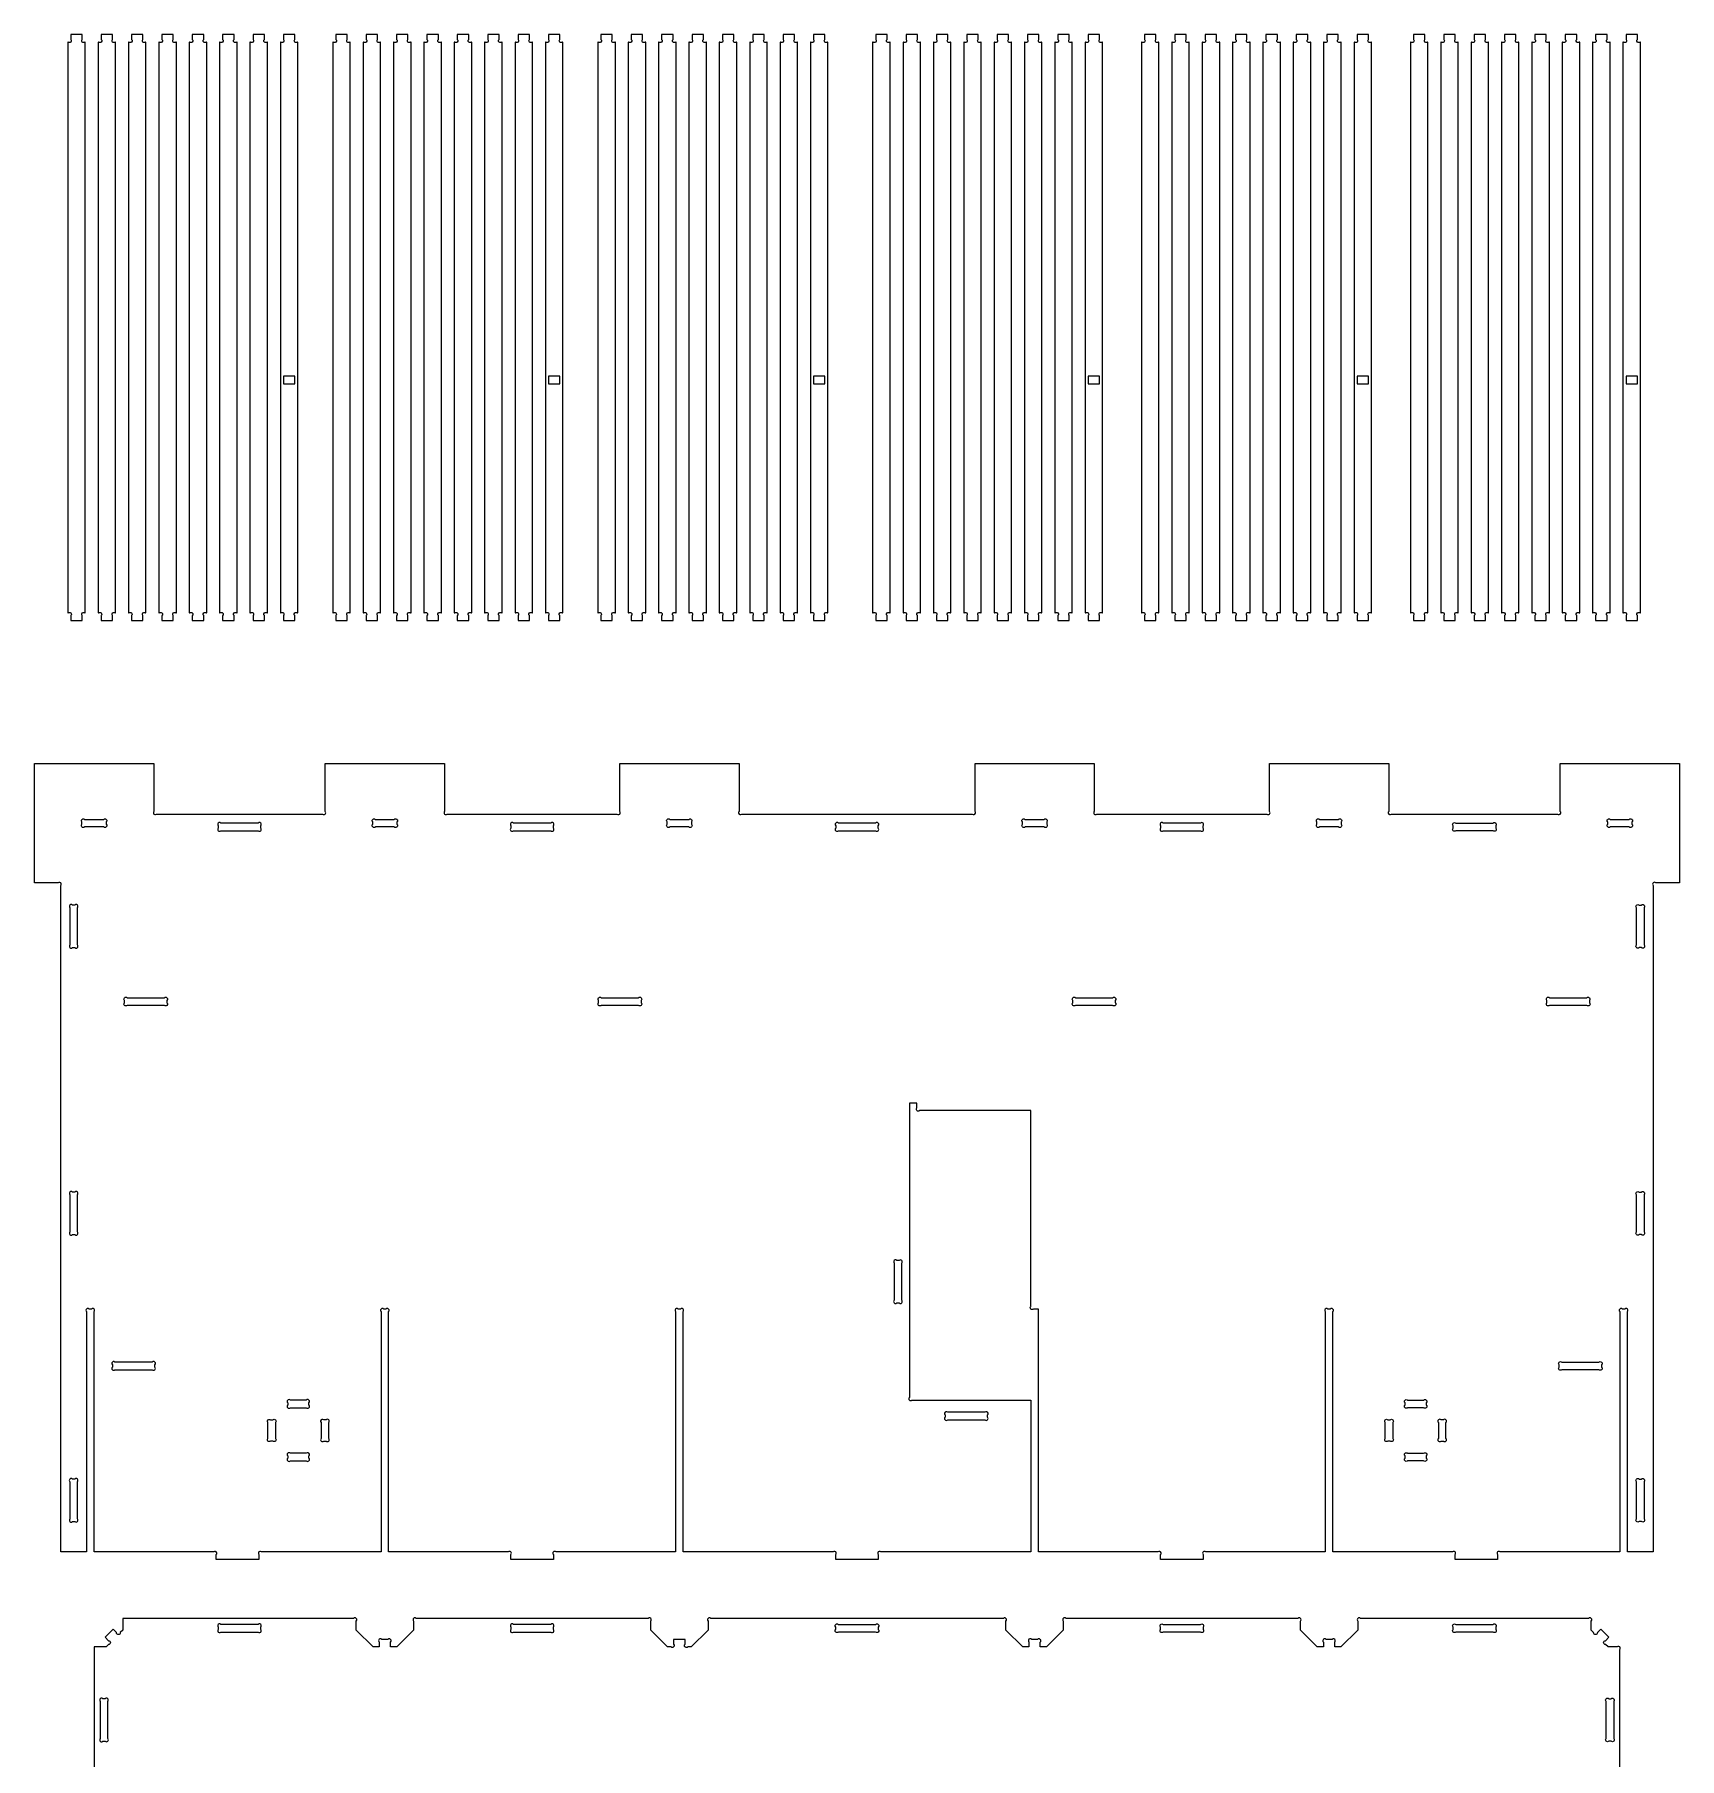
# Model space of a CAD drawing. Extents: x 7328 to 12839, y -521 to 2507.
# Drawn here: x 7383 to 8684, y 1132 to 2495 of the extents above; entities that cross this region are included whole.
import ezdxf

# ---------------------------------------------------------------- set-up
doc = ezdxf.new("R2010")
doc.units = 0
doc.header["$MEASUREMENT"] = 0
doc.layers.add('LAYER_1', color=18, linetype='CONTINUOUS')

msp = doc.modelspace()

# ---------------------------------------------------------------- linework, layer by layer
at = {"layer": 'LAYER_1'}
for points in [[(7409.5, 2037.7), (7409.8, 2037.7, -1), (7411.9, 2035.6), (7411.9, 2031.7), (7420.9, 2031.7), (7420.9, 2035.6, -1), (7423, 2037.7), (7423.3, 2037.7), (7423.3, 2488.9), (7423, 2488.9, -1), (7420.9, 2491), (7420.9, 2494.9), (7411.9, 2494.9), (7411.9, 2491, -1), (7409.8, 2488.9), (7409.5, 2488.9)], [(7433.5, 2037.7), (7433.8, 2037.7, -1), (7435.9, 2035.6), (7435.9, 2031.7), (7444.9, 2031.7), (7444.9, 2035.6, -1), (7447, 2037.7), (7447.3, 2037.7), (7447.3, 2488.9), (7447, 2488.9, -1), (7444.9, 2491), (7444.9, 2494.9), (7435.9, 2494.9), (7435.9, 2491, -1), (7433.8, 2488.9), (7433.5, 2488.9)], [(7457.5, 2037.7), (7457.8, 2037.7, -1), (7459.9, 2035.6), (7459.9, 2031.7), (7468.9, 2031.7), (7468.9, 2035.6, -1), (7471, 2037.7), (7471.3, 2037.7), (7471.3, 2488.9), (7471, 2488.9, -1), (7468.9, 2491), (7468.9, 2494.9), (7459.9, 2494.9), (7459.9, 2491, -1), (7457.8, 2488.9), (7457.5, 2488.9)], [(7481.5, 2037.7), (7481.8, 2037.7, -1), (7483.9, 2035.6), (7483.9, 2031.7), (7492.9, 2031.7), (7492.9, 2035.6, -1), (7495, 2037.7), (7495.3, 2037.7), (7495.3, 2488.9), (7495, 2488.9, -1), (7492.9, 2491), (7492.9, 2494.9), (7483.9, 2494.9), (7483.9, 2491, -1), (7481.8, 2488.9), (7481.5, 2488.9)], [(7505.5, 2037.7), (7505.8, 2037.7, -1), (7507.9, 2035.6), (7507.9, 2031.7), (7516.9, 2031.7), (7516.9, 2035.6, -1), (7519, 2037.7), (7519.3, 2037.7), (7519.3, 2488.9), (7519, 2488.9, -1), (7516.9, 2491), (7516.9, 2494.9), (7507.9, 2494.9), (7507.9, 2491, -1), (7505.8, 2488.9), (7505.5, 2488.9)], [(7529.5, 2037.7), (7529.8, 2037.7, -1), (7531.9, 2035.6), (7531.9, 2031.7), (7540.9, 2031.7), (7540.9, 2035.6, -1), (7543, 2037.7), (7543.3, 2037.7), (7543.3, 2488.9), (7543, 2488.9, -1), (7540.9, 2491), (7540.9, 2494.9), (7531.9, 2494.9), (7531.9, 2491, -1), (7529.8, 2488.9), (7529.5, 2488.9)], [(7553.5, 2037.7), (7553.8, 2037.7, -1), (7555.9, 2035.6), (7555.9, 2031.7), (7564.9, 2031.7), (7564.9, 2035.6, -1), (7567, 2037.7), (7567.3, 2037.7), (7567.3, 2488.9), (7567, 2488.9, -1), (7564.9, 2491), (7564.9, 2494.9), (7555.9, 2494.9), (7555.9, 2491, -1), (7553.8, 2488.9), (7553.5, 2488.9)], [(7577.5, 2037.7), (7577.8, 2037.7, -1), (7579.9, 2035.6), (7579.9, 2031.7), (7588.9, 2031.7), (7588.9, 2035.6, -1), (7591, 2037.7), (7591.3, 2037.7), (7591.3, 2488.9), (7591, 2488.9, -1), (7588.9, 2491), (7588.9, 2494.9), (7579.9, 2494.9), (7579.9, 2491, -1), (7577.8, 2488.9), (7577.5, 2488.9)], [(7619, 2037.7), (7619.3, 2037.7, -1), (7621.4, 2035.6), (7621.4, 2031.7), (7630.4, 2031.7), (7630.4, 2035.6, -1), (7632.5, 2037.7), (7632.8, 2037.7), (7632.8, 2488.9), (7632.5, 2488.9, -1), (7630.4, 2491), (7630.4, 2494.9), (7621.4, 2494.9), (7621.4, 2491, -1), (7619.3, 2488.9), (7619, 2488.9)], [(7643, 2037.7), (7643.3, 2037.7, -1), (7645.4, 2035.6), (7645.4, 2031.7), (7654.4, 2031.7), (7654.4, 2035.6, -1), (7656.5, 2037.7), (7656.8, 2037.7), (7656.8, 2488.9), (7656.5, 2488.9, -1), (7654.4, 2491), (7654.4, 2494.9), (7645.4, 2494.9), (7645.4, 2491, -1), (7643.3, 2488.9), (7643, 2488.9)], [(7667, 2037.7), (7667.3, 2037.7, -1), (7669.4, 2035.6), (7669.4, 2031.7), (7678.4, 2031.7), (7678.4, 2035.6, -1), (7680.5, 2037.7), (7680.8, 2037.7), (7680.8, 2488.9), (7680.5, 2488.9, -1), (7678.4, 2491), (7678.4, 2494.9), (7669.4, 2494.9), (7669.4, 2491, -1), (7667.3, 2488.9), (7667, 2488.9)], [(7691, 2037.7), (7691.3, 2037.7, -1), (7693.4, 2035.6), (7693.4, 2031.7), (7702.4, 2031.7), (7702.4, 2035.6, -1), (7704.5, 2037.7), (7704.8, 2037.7), (7704.8, 2488.9), (7704.5, 2488.9, -1), (7702.4, 2491), (7702.4, 2494.9), (7693.4, 2494.9), (7693.4, 2491, -1), (7691.3, 2488.9), (7691, 2488.9)], [(7715, 2037.7), (7715.3, 2037.7, -1), (7717.4, 2035.6), (7717.4, 2031.7), (7726.4, 2031.7), (7726.4, 2035.6, -1), (7728.5, 2037.7), (7728.8, 2037.7), (7728.8, 2488.9), (7728.5, 2488.9, -1), (7726.4, 2491), (7726.4, 2494.9), (7717.4, 2494.9), (7717.4, 2491, -1), (7715.3, 2488.9), (7715, 2488.9)], [(7739, 2037.7), (7739.3, 2037.7, -1), (7741.4, 2035.6), (7741.4, 2031.7), (7750.4, 2031.7), (7750.4, 2035.6, -1), (7752.5, 2037.7), (7752.8, 2037.7), (7752.8, 2488.9), (7752.5, 2488.9, -1), (7750.4, 2491), (7750.4, 2494.9), (7741.4, 2494.9), (7741.4, 2491, -1), (7739.3, 2488.9), (7739, 2488.9)], [(7763, 2037.7), (7763.3, 2037.7, -1), (7765.4, 2035.6), (7765.4, 2031.7), (7774.4, 2031.7), (7774.4, 2035.6, -1), (7776.5, 2037.7), (7776.8, 2037.7), (7776.8, 2488.9), (7776.5, 2488.9, -1), (7774.4, 2491), (7774.4, 2494.9), (7765.4, 2494.9), (7765.4, 2491, -1), (7763.3, 2488.9), (7763, 2488.9)], [(7787, 2037.7), (7787.3, 2037.7, -1), (7789.4, 2035.6), (7789.4, 2031.7), (7798.4, 2031.7), (7798.4, 2035.6, -1), (7800.5, 2037.7), (7800.8, 2037.7), (7800.8, 2488.9), (7800.5, 2488.9, -1), (7798.4, 2491), (7798.4, 2494.9), (7789.4, 2494.9), (7789.4, 2491, -1), (7787.3, 2488.9), (7787, 2488.9)], [(7828.5, 2037.7), (7828.8, 2037.7, -1), (7830.9, 2035.6), (7830.9, 2031.7), (7839.9, 2031.7), (7839.9, 2035.6, -1), (7842, 2037.7), (7842.3, 2037.7), (7842.3, 2488.9), (7842, 2488.9, -1), (7839.9, 2491), (7839.9, 2494.9), (7830.9, 2494.9), (7830.9, 2491, -1), (7828.8, 2488.9), (7828.5, 2488.9)], [(7852.5, 2037.7), (7852.8, 2037.7, -1), (7854.9, 2035.6), (7854.9, 2031.7), (7863.9, 2031.7), (7863.9, 2035.6, -1), (7866, 2037.7), (7866.3, 2037.7), (7866.3, 2488.9), (7866, 2488.9, -1), (7863.9, 2491), (7863.9, 2494.9), (7854.9, 2494.9), (7854.9, 2491, -1), (7852.8, 2488.9), (7852.5, 2488.9)], [(7876.5, 2037.7), (7876.8, 2037.7, -1), (7878.9, 2035.6), (7878.9, 2031.7), (7887.9, 2031.7), (7887.9, 2035.6, -1), (7890, 2037.7), (7890.3, 2037.7), (7890.3, 2488.9), (7890, 2488.9, -1), (7887.9, 2491), (7887.9, 2494.9), (7878.9, 2494.9), (7878.9, 2491, -1), (7876.8, 2488.9), (7876.5, 2488.9)], [(7900.5, 2037.7), (7900.8, 2037.7, -1), (7902.9, 2035.6), (7902.9, 2031.7), (7911.9, 2031.7), (7911.9, 2035.6, -1), (7914, 2037.7), (7914.3, 2037.7), (7914.3, 2488.9), (7914, 2488.9, -1), (7911.9, 2491), (7911.9, 2494.9), (7902.9, 2494.9), (7902.9, 2491, -1), (7900.8, 2488.9), (7900.5, 2488.9)], [(7924.5, 2037.7), (7924.8, 2037.7, -1), (7926.9, 2035.6), (7926.9, 2031.7), (7935.9, 2031.7), (7935.9, 2035.6, -1), (7938, 2037.7), (7938.3, 2037.7), (7938.3, 2488.9), (7938, 2488.9, -1), (7935.9, 2491), (7935.9, 2494.9), (7926.9, 2494.9), (7926.9, 2491, -1), (7924.8, 2488.9), (7924.5, 2488.9)], [(7948.5, 2037.7), (7948.8, 2037.7, -1), (7950.9, 2035.6), (7950.9, 2031.7), (7959.9, 2031.7), (7959.9, 2035.6, -1), (7962, 2037.7), (7962.3, 2037.7), (7962.3, 2488.9), (7962, 2488.9, -1), (7959.9, 2491), (7959.9, 2494.9), (7950.9, 2494.9), (7950.9, 2491, -1), (7948.8, 2488.9), (7948.5, 2488.9)], [(7972.5, 2037.7), (7972.8, 2037.7, -1), (7974.9, 2035.6), (7974.9, 2031.7), (7983.9, 2031.7), (7983.9, 2035.6, -1), (7986, 2037.7), (7986.3, 2037.7), (7986.3, 2488.9), (7986, 2488.9, -1), (7983.9, 2491), (7983.9, 2494.9), (7974.9, 2494.9), (7974.9, 2491, -1), (7972.8, 2488.9), (7972.5, 2488.9)], [(7996.5, 2037.7), (7996.8, 2037.7, -1), (7998.9, 2035.6), (7998.9, 2031.7), (8007.9, 2031.7), (8007.9, 2035.6, -1), (8010, 2037.7), (8010.3, 2037.7), (8010.3, 2488.9), (8010, 2488.9, -1), (8007.9, 2491), (8007.9, 2494.9), (7998.9, 2494.9), (7998.9, 2491, -1), (7996.8, 2488.9), (7996.5, 2488.9)], [(8045.7, 2037.7), (8046, 2037.7, -1), (8048.1, 2035.6), (8048.1, 2031.7), (8057.1, 2031.7), (8057.1, 2035.6, -1), (8059.2, 2037.7), (8059.5, 2037.7), (8059.5, 2488.9), (8059.2, 2488.9, -1), (8057.1, 2491), (8057.1, 2494.9), (8048.1, 2494.9), (8048.1, 2491, -1), (8046, 2488.9), (8045.7, 2488.9)], [(8069.7, 2037.7), (8070, 2037.7, -1), (8072.1, 2035.6), (8072.1, 2031.7), (8081.1, 2031.7), (8081.1, 2035.6, -1), (8083.2, 2037.7), (8083.5, 2037.7), (8083.5, 2488.9), (8083.2, 2488.9, -1), (8081.1, 2491), (8081.1, 2494.9), (8072.1, 2494.9), (8072.1, 2491, -1), (8070, 2488.9), (8069.7, 2488.9)], [(8093.7, 2037.7), (8094, 2037.7, -1), (8096.1, 2035.6), (8096.1, 2031.7), (8105.1, 2031.7), (8105.1, 2035.6, -1), (8107.2, 2037.7), (8107.5, 2037.7), (8107.5, 2488.9), (8107.2, 2488.9, -1), (8105.1, 2491), (8105.1, 2494.9), (8096.1, 2494.9), (8096.1, 2491, -1), (8094, 2488.9), (8093.7, 2488.9)], [(8117.7, 2037.7), (8118, 2037.7, -1), (8120.1, 2035.6), (8120.1, 2031.7), (8129.1, 2031.7), (8129.1, 2035.6, -1), (8131.2, 2037.7), (8131.5, 2037.7), (8131.5, 2488.9), (8131.2, 2488.9, -1), (8129.1, 2491), (8129.1, 2494.9), (8120.1, 2494.9), (8120.1, 2491, -1), (8118, 2488.9), (8117.7, 2488.9)], [(8141.7, 2037.7), (8142, 2037.7, -1), (8144.1, 2035.6), (8144.1, 2031.7), (8153.1, 2031.7), (8153.1, 2035.6, -1), (8155.2, 2037.7), (8155.5, 2037.7), (8155.5, 2488.9), (8155.2, 2488.9, -1), (8153.1, 2491), (8153.1, 2494.9), (8144.1, 2494.9), (8144.1, 2491, -1), (8142, 2488.9), (8141.7, 2488.9)], [(8165.7, 2037.7), (8166, 2037.7, -1), (8168.1, 2035.6), (8168.1, 2031.7), (8177.1, 2031.7), (8177.1, 2035.6, -1), (8179.2, 2037.7), (8179.5, 2037.7), (8179.5, 2488.9), (8179.2, 2488.9, -1), (8177.1, 2491), (8177.1, 2494.9), (8168.1, 2494.9), (8168.1, 2491, -1), (8166, 2488.9), (8165.7, 2488.9)], [(8189.7, 2037.7), (8190, 2037.7, -1), (8192.1, 2035.6), (8192.1, 2031.7), (8201.1, 2031.7), (8201.1, 2035.6, -1), (8203.2, 2037.7), (8203.5, 2037.7), (8203.5, 2488.9), (8203.2, 2488.9, -1), (8201.1, 2491), (8201.1, 2494.9), (8192.1, 2494.9), (8192.1, 2491, -1), (8190, 2488.9), (8189.7, 2488.9)], [(8213.7, 2037.7), (8214, 2037.7, -1), (8216.1, 2035.6), (8216.1, 2031.7), (8225.1, 2031.7), (8225.1, 2035.6, -1), (8227.2, 2037.7), (8227.5, 2037.7), (8227.5, 2488.9), (8227.2, 2488.9, -1), (8225.1, 2491), (8225.1, 2494.9), (8216.1, 2494.9), (8216.1, 2491, -1), (8214, 2488.9), (8213.7, 2488.9)], [(8258.2, 2037.7), (8258.5, 2037.7, -1), (8260.6, 2035.6), (8260.6, 2031.7), (8269.6, 2031.7), (8269.6, 2035.6, -1), (8271.7, 2037.7), (8272, 2037.7), (8272, 2488.9), (8271.7, 2488.9, -1), (8269.6, 2491), (8269.6, 2494.9), (8260.6, 2494.9), (8260.6, 2491, -1), (8258.5, 2488.9), (8258.2, 2488.9)], [(8282.2, 2037.7), (8282.5, 2037.7, -1), (8284.6, 2035.6), (8284.6, 2031.7), (8293.6, 2031.7), (8293.6, 2035.6, -1), (8295.7, 2037.7), (8296, 2037.7), (8296, 2488.9), (8295.7, 2488.9, -1), (8293.6, 2491), (8293.6, 2494.9), (8284.6, 2494.9), (8284.6, 2491, -1), (8282.5, 2488.9), (8282.2, 2488.9)], [(8306.2, 2037.7), (8306.5, 2037.7, -1), (8308.6, 2035.6), (8308.6, 2031.7), (8317.6, 2031.7), (8317.6, 2035.6, -1), (8319.7, 2037.7), (8320, 2037.7), (8320, 2488.9), (8319.7, 2488.9, -1), (8317.6, 2491), (8317.6, 2494.9), (8308.6, 2494.9), (8308.6, 2491, -1), (8306.5, 2488.9), (8306.2, 2488.9)], [(8330.2, 2037.7), (8330.5, 2037.7, -1), (8332.6, 2035.6), (8332.6, 2031.7), (8341.6, 2031.7), (8341.6, 2035.6, -1), (8343.7, 2037.7), (8344, 2037.7), (8344, 2488.9), (8343.7, 2488.9, -1), (8341.6, 2491), (8341.6, 2494.9), (8332.6, 2494.9), (8332.6, 2491, -1), (8330.5, 2488.9), (8330.2, 2488.9)], [(8354.2, 2037.7), (8354.5, 2037.7, -1), (8356.6, 2035.6), (8356.6, 2031.7), (8365.6, 2031.7), (8365.6, 2035.6, -1), (8367.7, 2037.7), (8368, 2037.7), (8368, 2488.9), (8367.7, 2488.9, -1), (8365.6, 2491), (8365.6, 2494.9), (8356.6, 2494.9), (8356.6, 2491, -1), (8354.5, 2488.9), (8354.2, 2488.9)], [(8378.2, 2037.7), (8378.5, 2037.7, -1), (8380.6, 2035.6), (8380.6, 2031.7), (8389.6, 2031.7), (8389.6, 2035.6, -1), (8391.7, 2037.7), (8392, 2037.7), (8392, 2488.9), (8391.7, 2488.9, -1), (8389.6, 2491), (8389.6, 2494.9), (8380.6, 2494.9), (8380.6, 2491, -1), (8378.5, 2488.9), (8378.2, 2488.9)], [(8402.2, 2037.7), (8402.5, 2037.7, -1), (8404.6, 2035.6), (8404.6, 2031.7), (8413.6, 2031.7), (8413.6, 2035.6, -1), (8415.7, 2037.7), (8416, 2037.7), (8416, 2488.9), (8415.7, 2488.9, -1), (8413.6, 2491), (8413.6, 2494.9), (8404.6, 2494.9), (8404.6, 2491, -1), (8402.5, 2488.9), (8402.2, 2488.9)], [(8426.2, 2037.7), (8426.5, 2037.7, -1), (8428.6, 2035.6), (8428.6, 2031.7), (8437.6, 2031.7), (8437.6, 2035.6, -1), (8439.7, 2037.7), (8440, 2037.7), (8440, 2488.9), (8439.7, 2488.9, -1), (8437.6, 2491), (8437.6, 2494.9), (8428.6, 2494.9), (8428.6, 2491, -1), (8426.5, 2488.9), (8426.2, 2488.9)], [(8470.8, 2037.7), (8471.1, 2037.7, -1), (8473.2, 2035.6), (8473.2, 2031.7), (8482.2, 2031.7), (8482.2, 2035.6, -1), (8484.3, 2037.7), (8484.6, 2037.7), (8484.6, 2488.9), (8484.3, 2488.9, -1), (8482.2, 2491), (8482.2, 2494.9), (8473.2, 2494.9), (8473.2, 2491, -1), (8471.1, 2488.9), (8470.8, 2488.9)], [(8494.8, 2037.7), (8495.1, 2037.7, -1), (8497.2, 2035.6), (8497.2, 2031.7), (8506.2, 2031.7), (8506.2, 2035.6, -1), (8508.3, 2037.7), (8508.6, 2037.7), (8508.6, 2488.9), (8508.3, 2488.9, -1), (8506.2, 2491), (8506.2, 2494.9), (8497.2, 2494.9), (8497.2, 2491, -1), (8495.1, 2488.9), (8494.8, 2488.9)], [(8518.8, 2037.7), (8519.1, 2037.7, -1), (8521.2, 2035.6), (8521.2, 2031.7), (8530.2, 2031.7), (8530.2, 2035.6, -1), (8532.3, 2037.7), (8532.6, 2037.7), (8532.6, 2488.9), (8532.3, 2488.9, -1), (8530.2, 2491), (8530.2, 2494.9), (8521.2, 2494.9), (8521.2, 2491, -1), (8519.1, 2488.9), (8518.8, 2488.9)], [(8542.8, 2037.7), (8543.1, 2037.7, -1), (8545.2, 2035.6), (8545.2, 2031.7), (8554.2, 2031.7), (8554.2, 2035.6, -1), (8556.3, 2037.7), (8556.6, 2037.7), (8556.6, 2488.9), (8556.3, 2488.9, -1), (8554.2, 2491), (8554.2, 2494.9), (8545.2, 2494.9), (8545.2, 2491, -1), (8543.1, 2488.9), (8542.8, 2488.9)], [(8566.8, 2037.7), (8567.1, 2037.7, -1), (8569.2, 2035.6), (8569.2, 2031.7), (8578.2, 2031.7), (8578.2, 2035.6, -1), (8580.3, 2037.7), (8580.6, 2037.7), (8580.6, 2488.9), (8580.3, 2488.9, -1), (8578.2, 2491), (8578.2, 2494.9), (8569.2, 2494.9), (8569.2, 2491, -1), (8567.1, 2488.9), (8566.8, 2488.9)], [(8590.8, 2037.7), (8591.1, 2037.7, -1), (8593.2, 2035.6), (8593.2, 2031.7), (8602.2, 2031.7), (8602.2, 2035.6, -1), (8604.3, 2037.7), (8604.6, 2037.7), (8604.6, 2488.9), (8604.3, 2488.9, -1), (8602.2, 2491), (8602.2, 2494.9), (8593.2, 2494.9), (8593.2, 2491, -1), (8591.1, 2488.9), (8590.8, 2488.9)], [(8614.8, 2037.7), (8615.1, 2037.7, -1), (8617.2, 2035.6), (8617.2, 2031.7), (8626.2, 2031.7), (8626.2, 2035.6, -1), (8628.3, 2037.7), (8628.6, 2037.7), (8628.6, 2488.9), (8628.3, 2488.9, -1), (8626.2, 2491), (8626.2, 2494.9), (8617.2, 2494.9), (8617.2, 2491, -1), (8615.1, 2488.9), (8614.8, 2488.9)], [(8638.8, 2037.7), (8639.1, 2037.7, -1), (8641.2, 2035.6), (8641.2, 2031.7), (8650.2, 2031.7), (8650.2, 2035.6, -1), (8652.3, 2037.7), (8652.6, 2037.7), (8652.6, 2488.9), (8652.3, 2488.9, -1), (8650.2, 2491), (8650.2, 2494.9), (8641.2, 2494.9), (8641.2, 2491, -1), (8639.1, 2488.9), (8638.8, 2488.9)], [(8176.7, 1487.6), (8172.8, 1487.6, -1), (8170.7, 1489.7), (8170.7, 1644.4), (8082.8, 1644.4, -1), (8080.7, 1646.5), (8080.7, 1650.4), (8074.7, 1650.4), (8074.7, 1417.7, 1), (8076.8, 1415.6), (8170.7, 1415.6), (8170.7, 1295.6), (8052.2, 1295.6, 1), (8050.1, 1293.5), (8050.1, 1289.6), (8016.5, 1289.6), (8016.5, 1293.5, 1), (8014.4, 1295.6), (7895.9, 1295.6), (7895.9, 1485.5, 1), (7893.8, 1487.6), (7892, 1487.6, 1), (7889.9, 1485.5), (7889.9, 1295.6), (7795.4, 1295.6, 1), (7793.3, 1293.5), (7793.3, 1289.6), (7759.7, 1289.6), (7759.7, 1293.5, 1), (7757.6, 1295.6), (7663.1, 1295.6), (7663.1, 1485.5, 1), (7661, 1487.6), (7659.2, 1487.6, 1), (7657.1, 1485.5), (7657.1, 1295.6), (7562.6, 1295.6, 1), (7560.5, 1293.5), (7560.5, 1289.6), (7526.9, 1289.6), (7526.9, 1293.5, 1), (7524.8, 1295.6), (7430.3, 1295.6), (7430.3, 1485.5, 1), (7428.2, 1487.6), (7426.4, 1487.6, 1), (7424.3, 1485.5), (7424.3, 1295.6), (7403.9, 1295.6), (7403.9, 1822.3, 1), (7401.8, 1824.4), (7383.2, 1824.4), (7383.2, 1918.8), (7477.5, 1918.8), (7477.5, 1880.9, 1), (7479.6, 1878.8), (7610.8, 1878.8, 1), (7613, 1880.9), (7613, 1918.8), (7707.3, 1918.8), (7707.3, 1880.9, 1), (7709.4, 1878.8), (7843.6, 1878.8, 1), (7845.8, 1880.9), (7845.8, 1918.8), (7940.1, 1918.8), (7940.1, 1880.9, 1), (7942.2, 1878.8), (8124.4, 1878.8, 1), (8126.6, 1880.9), (8126.6, 1918.8), (8220.9, 1918.8), (8220.9, 1880.9, 1), (8223, 1878.8), (8357.2, 1878.8, 1), (8359.4, 1880.9), (8359.4, 1918.8), (8453.7, 1918.8), (8453.7, 1880.9, 1), (8455.8, 1878.8), (8587, 1878.8, 1), (8589.2, 1880.9), (8589.2, 1918.8), (8683.5, 1918.8), (8683.5, 1824.4), (8664.8, 1824.4, 1), (8662.7, 1822.3), (8662.7, 1295.6), (8642.3, 1295.6), (8642.3, 1485.5, 1), (8640.2, 1487.6), (8638.4, 1487.6, 1), (8636.3, 1485.5), (8636.3, 1295.6), (8541.8, 1295.6, 1), (8539.7, 1293.5), (8539.7, 1289.6), (8506.1, 1289.6), (8506.1, 1293.5, 1), (8504, 1295.6), (8409.5, 1295.6), (8409.5, 1485.5, 1), (8407.4, 1487.6), (8405.6, 1487.6, 1), (8403.5, 1485.5), (8403.5, 1295.6), (8309, 1295.6, 1), (8306.9, 1293.5), (8306.9, 1289.6), (8273.3, 1289.6), (8273.3, 1293.5, 1), (8271.2, 1295.6), (8176.7, 1295.6)], [(7437.8, 1868.6), (7422.8, 1868.6, -1), (7420.7, 1870.7), (7420.7, 1872.5, -1), (7422.8, 1874.6), (7437.8, 1874.6, -1), (7439.9, 1872.5), (7439.9, 1870.7, -1)], [(7559.9, 1871.6), (7530.5, 1871.6, 1), (7528.4, 1869.5), (7528.4, 1867.7, 1), (7530.5, 1865.6), (7559.9, 1865.6, 1), (7562, 1867.7), (7562, 1869.5, 1)], [(7667.6, 1868.6), (7652.6, 1868.6, -1), (7650.5, 1870.7), (7650.5, 1872.5, -1), (7652.6, 1874.6), (7667.6, 1874.6, -1), (7669.7, 1872.5), (7669.7, 1870.7, -1)], [(7791.2, 1871.6), (7761.8, 1871.6, 1), (7759.7, 1869.5), (7759.7, 1867.7, 1), (7761.8, 1865.6), (7791.2, 1865.6, 1), (7793.3, 1867.7), (7793.3, 1869.5, 1)], [(7902.5, 1872.5), (7902.5, 1870.7, -1), (7900.4, 1868.6), (7885.4, 1868.6, -1), (7883.3, 1870.7), (7883.3, 1872.5, -1), (7885.4, 1874.6), (7900.4, 1874.6, -1)], [(8048, 1871.6), (8018.6, 1871.6, 1), (8016.5, 1869.5), (8016.5, 1867.7, 1), (8018.6, 1865.6), (8048, 1865.6, 1), (8050.1, 1867.7), (8050.1, 1869.5, 1)], [(8181.2, 1868.6), (8166.2, 1868.6, -1), (8164.1, 1870.7), (8164.1, 1872.5, -1), (8166.2, 1874.6), (8181.2, 1874.6, -1), (8183.3, 1872.5), (8183.3, 1870.7, -1)], [(8304.8, 1871.6), (8275.4, 1871.6, 1), (8273.3, 1869.5), (8273.3, 1867.7, 1), (8275.4, 1865.6), (8304.8, 1865.6, 1), (8306.9, 1867.7), (8306.9, 1869.5, 1)], [(8399, 1874.6), (8414, 1874.6, -1), (8416.1, 1872.5), (8416.1, 1870.7, -1), (8414, 1868.6), (8399, 1868.6, -1), (8396.9, 1870.7), (8396.9, 1872.5, -1)], [(8506.7, 1871.6), (8536.1, 1871.6, -1), (8538.2, 1869.5), (8538.2, 1867.7, -1), (8536.1, 1865.6), (8506.7, 1865.6, -1), (8504.6, 1867.7), (8504.6, 1869.5, -1)], [(8628.8, 1874.6), (8643.8, 1874.6, -1), (8645.9, 1872.5), (8645.9, 1870.7, -1), (8643.8, 1868.6), (8628.8, 1868.6, -1), (8626.7, 1870.7), (8626.7, 1872.5, -1)], [(7411.1, 1804.7), (7411.1, 1775.3, 1), (7413.2, 1773.2), (7415, 1773.2, 1), (7417.1, 1775.3), (7417.1, 1804.7, 1), (7415, 1806.8), (7413.2, 1806.8, 1)], [(8655.5, 1804.7), (8655.5, 1775.3, -1), (8653.4, 1773.2), (8651.6, 1773.2, -1), (8649.5, 1775.3), (8649.5, 1804.7, -1), (8651.6, 1806.8), (8653.4, 1806.8, -1)], [(7456.4, 1733.6), (7485.8, 1733.6, -1), (7487.9, 1731.5), (7487.9, 1729.7, -1), (7485.8, 1727.6), (7456.4, 1727.6, -1), (7454.3, 1729.7), (7454.3, 1731.5, -1)], [(7860.6, 1727.6), (7831.2, 1727.6, -1), (7829.1, 1729.7), (7829.1, 1731.5, -1), (7831.2, 1733.6), (7860.6, 1733.6, -1), (7862.7, 1731.5), (7862.7, 1729.7, -1)], [(8235.4, 1727.6), (8206, 1727.6, -1), (8203.9, 1729.7), (8203.9, 1731.5, -1), (8206, 1733.6), (8235.4, 1733.6, -1), (8237.5, 1731.5), (8237.5, 1729.7, -1)], [(8580.8, 1733.6), (8610.2, 1733.6, -1), (8612.3, 1731.5), (8612.3, 1729.7, -1), (8610.2, 1727.6), (8580.8, 1727.6, -1), (8578.7, 1729.7), (8578.7, 1731.5, -1)], [(7411.1, 1577.9), (7411.1, 1548.5, 1), (7413.2, 1546.4), (7415, 1546.4, 1), (7417.1, 1548.5), (7417.1, 1577.9, 1), (7415, 1580), (7413.2, 1580, 1)], [(8655.5, 1577.9), (8655.5, 1548.5, -1), (8653.4, 1546.4), (8651.6, 1546.4, -1), (8649.5, 1548.5), (8649.5, 1577.9, -1), (8651.6, 1580), (8653.4, 1580, -1)], [(8062.7, 1523.9), (8062.7, 1494.5, 1), (8064.8, 1492.4), (8066.6, 1492.4, 1), (8068.7, 1494.5), (8068.7, 1523.9, 1), (8066.6, 1526), (8064.8, 1526, 1)], [(7446.8, 1439.6), (7476.2, 1439.6, 1), (7478.3, 1441.7), (7478.3, 1443.5, 1), (7476.2, 1445.6), (7446.8, 1445.6, 1), (7444.7, 1443.5), (7444.7, 1441.7, 1)], [(8590.4, 1445.6), (8619.8, 1445.6, -1), (8621.9, 1443.5), (8621.9, 1441.7, -1), (8619.8, 1439.6), (8590.4, 1439.6, -1), (8588.3, 1441.7), (8588.3, 1443.5, -1)], [(7585.4, 1409.6), (7598, 1409.6, 1), (7600.1, 1411.7), (7600.1, 1413.5, 1), (7598, 1415.6), (7585.4, 1415.6, 1), (7583.3, 1413.5), (7583.3, 1411.7, 1)], [(8105, 1400), (8134.4, 1400, 1), (8136.5, 1402.1), (8136.5, 1403.9, 1), (8134.4, 1406), (8105, 1406, 1), (8102.9, 1403.9), (8102.9, 1402.1, 1)], [(8468.6, 1415.6), (8481.2, 1415.6, -1), (8483.3, 1413.5), (8483.3, 1411.7, -1), (8481.2, 1409.6), (8468.6, 1409.6, -1), (8466.5, 1411.7), (8466.5, 1413.5, -1)], [(7573.7, 1397.9), (7573.7, 1385.3, -1), (7571.6, 1383.2), (7569.8, 1383.2, -1), (7567.7, 1385.3), (7567.7, 1397.9, -1), (7569.8, 1400), (7571.6, 1400, -1)], [(7609.7, 1397.9), (7609.7, 1385.3, 1), (7611.8, 1383.2), (7613.6, 1383.2, 1), (7615.7, 1385.3), (7615.7, 1397.9, 1), (7613.6, 1400), (7611.8, 1400, 1)], [(8456.9, 1397.9), (8456.9, 1385.3, -1), (8454.8, 1383.2), (8453, 1383.2, -1), (8450.9, 1385.3), (8450.9, 1397.9, -1), (8453, 1400), (8454.8, 1400, -1)], [(8492.9, 1397.9), (8492.9, 1385.3, 1), (8495, 1383.2), (8496.8, 1383.2, 1), (8498.9, 1385.3), (8498.9, 1397.9, 1), (8496.8, 1400), (8495, 1400, 1)], [(7585.4, 1367.6), (7598, 1367.6, 1), (7600.1, 1369.7), (7600.1, 1371.5, 1), (7598, 1373.6), (7585.4, 1373.6, 1), (7583.3, 1371.5), (7583.3, 1369.7, 1)], [(8481.2, 1367.6), (8468.6, 1367.6, -1), (8466.5, 1369.7), (8466.5, 1371.5, -1), (8468.6, 1373.6), (8481.2, 1373.6, -1), (8483.3, 1371.5), (8483.3, 1369.7, -1)], [(7411.1, 1351.1), (7411.1, 1321.7, 1), (7413.2, 1319.6), (7415, 1319.6, 1), (7417.1, 1321.7), (7417.1, 1351.1, 1), (7415, 1353.2), (7413.2, 1353.2, 1)], [(8655.5, 1351.1), (8655.5, 1321.7, -1), (8653.4, 1319.6), (8651.6, 1319.6, -1), (8649.5, 1321.7), (8649.5, 1351.1, -1), (8651.6, 1353.2), (8653.4, 1353.2, -1)], [(7530.5, 1232.3), (7559.9, 1232.3, 1), (7562, 1234.4), (7562, 1236.2, 1), (7559.9, 1238.3), (7530.5, 1238.3, 1), (7528.4, 1236.2), (7528.4, 1234.4, 1)], [(7761.8, 1232.3), (7791.2, 1232.3, 1), (7793.3, 1234.4), (7793.3, 1236.2, 1), (7791.2, 1238.3), (7761.8, 1238.3, 1), (7759.7, 1236.2), (7759.7, 1234.4, 1)], [(8018.6, 1238.3), (8048, 1238.3, -1), (8050.1, 1236.2), (8050.1, 1234.4, -1), (8048, 1232.3), (8018.6, 1232.3, -1), (8016.5, 1234.4), (8016.5, 1236.2, -1)], [(8275.4, 1238.3), (8304.8, 1238.3, -1), (8306.9, 1236.2), (8306.9, 1234.4, -1), (8304.8, 1232.3), (8275.4, 1232.3, -1), (8273.3, 1234.4), (8273.3, 1236.2, -1)], [(8506.7, 1238.3), (8536.1, 1238.3, -1), (8538.2, 1236.2), (8538.2, 1234.4, -1), (8536.1, 1232.3), (8506.7, 1232.3, -1), (8504.6, 1234.4), (8504.6, 1236.2, -1)], [(7435.1, 1177.5), (7435.1, 1148.1, 1), (7437.2, 1146), (7439, 1146, 1), (7441.1, 1148.1), (7441.1, 1177.5, 1), (7439, 1179.6), (7437.2, 1179.6, 1)], [(8629.4, 1146), (8627.6, 1146, -1), (8625.5, 1148.1), (8625.5, 1177.5, -1), (8627.6, 1179.6), (8629.4, 1179.6, -1), (8631.5, 1177.5), (8631.5, 1148.1, -1)]]:
    msp.add_lwpolyline(points, format="xyb", close=True, dxfattribs=at)
for points in [[(7588.9, 2224.8), (7579.9, 2224.8), (7579.9, 2218.8), (7588.9, 2218.8)], [(7798.4, 2224.8), (7789.4, 2224.8), (7789.4, 2218.8), (7798.4, 2218.8)], [(8007.9, 2224.8), (7998.9, 2224.8), (7998.9, 2218.8), (8007.9, 2218.8)], [(8225.1, 2224.8), (8216.1, 2224.8), (8216.1, 2218.8), (8225.1, 2218.8)], [(8437.6, 2224.8), (8428.6, 2224.8), (8428.6, 2218.8), (8437.6, 2218.8)], [(8650.2, 2224.8), (8641.2, 2224.8), (8641.2, 2218.8), (8650.2, 2218.8)]]:
    msp.add_lwpolyline(points, close=True, dxfattribs=at)
msp.add_lwpolyline([(8636.3, 1053.2), (8636.3, 1218.4, 1), (8634.2, 1220.5), (8627, 1220.5), (8625, 1222.4, -1), (8625, 1225.4), (8627.7, 1228.2), (8621.4, 1234.5), (8618.6, 1231.8, -1), (8615.6, 1231.8), (8613.7, 1233.7), (8613.7, 1241, 1), (8611.6, 1243.1), (8431.3, 1243.1, 1), (8429.2, 1241), (8429.2, 1233.7), (8415.9, 1220.5), (8411, 1220.5), (8411, 1224.4, 1), (8408.9, 1226.5), (8404.2, 1226.5, 1), (8402, 1224.4), (8402, 1220.5), (8397.2, 1220.5), (8383.9, 1233.7), (8383.9, 1241, 1), (8381.8, 1243.1), (8198.5, 1243.1, 1), (8196.4, 1241), (8196.4, 1233.7), (8183.1, 1220.5), (8178.2, 1220.5), (8178.2, 1224.4, 1), (8176.1, 1226.5), (8171.4, 1226.5, 1), (8169.2, 1224.4), (8169.2, 1220.5), (8164.4, 1220.5), (8151.1, 1233.7), (8151.1, 1241, 1), (8149, 1243.1), (7917.7, 1243.1, 1), (7915.6, 1241), (7915.6, 1233.7), (7902.3, 1220.5), (7899.5, 1220.5, -1), (7897.4, 1222.6), (7897.4, 1226.5), (7888.4, 1226.5), (7888.4, 1222.6, -1), (7886.3, 1220.5), (7883.6, 1220.5), (7870.3, 1233.7), (7870.3, 1241, 1), (7868.2, 1243.1), (7684.9, 1243.1, 1), (7682.8, 1241), (7682.8, 1233.7), (7669.5, 1220.5), (7664.6, 1220.5), (7664.6, 1224.4, 1), (7662.5, 1226.5), (7657.8, 1226.5, 1), (7655.6, 1224.4), (7655.6, 1220.5), (7650.8, 1220.5), (7637.5, 1233.7), (7637.5, 1241, 1), (7635.4, 1243.1), (7453, 1243.1), (7453, 1233.7), (7451, 1231.8, -1), (7448, 1231.8), (7445.3, 1234.5), (7438.9, 1228.2), (7441.7, 1225.4, -1), (7441.7, 1222.4), (7439.7, 1220.5), (7430.3, 1220.5), (7430.3, 1053.2, -1)], format="xyb", dxfattribs=at)

doc.saveas('drawing.dxf')
